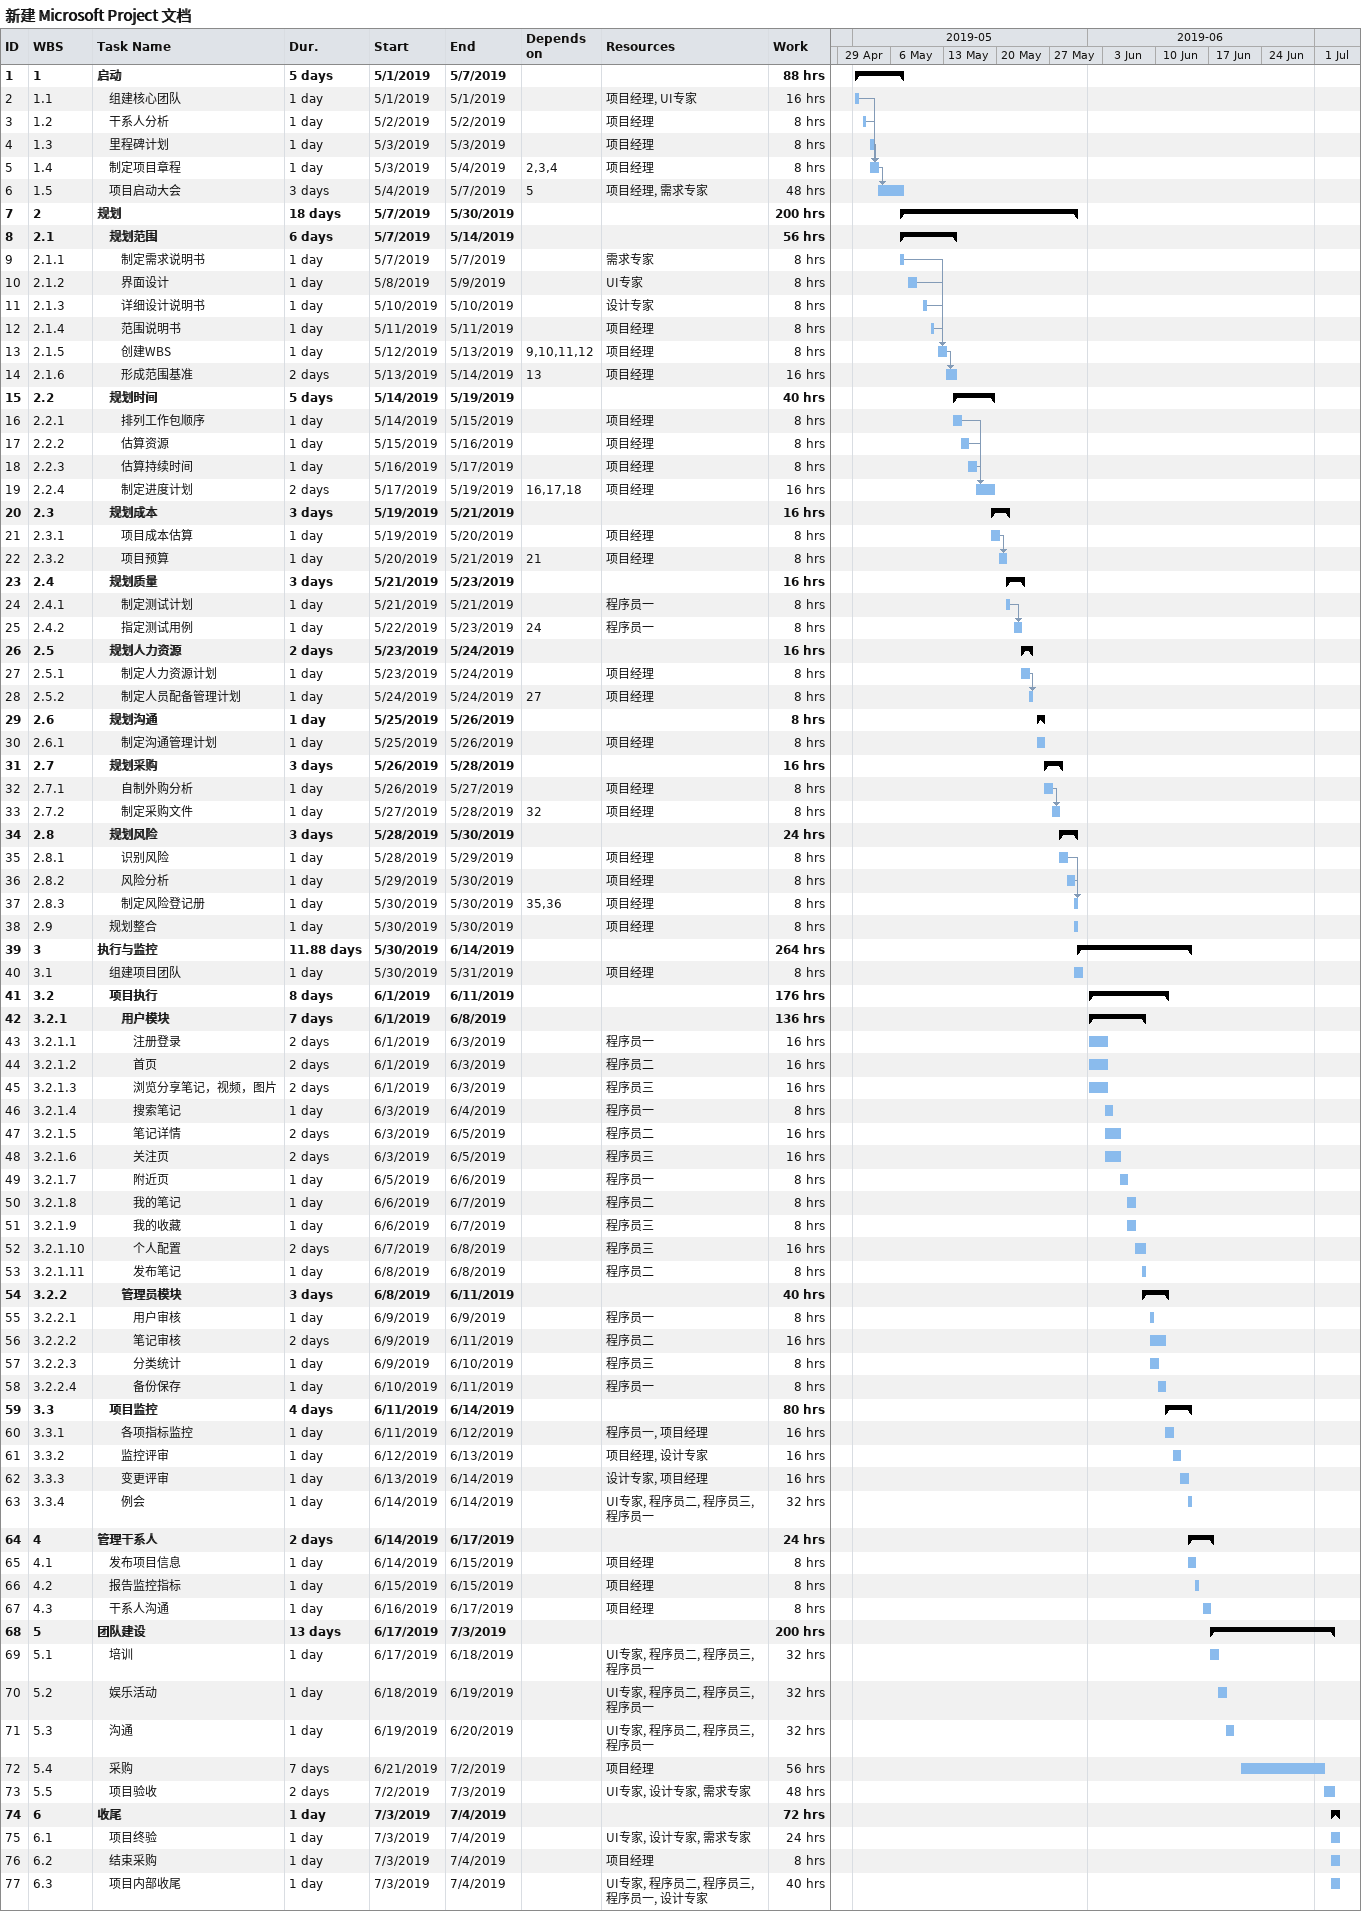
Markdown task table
新建 Microsoft Project 文档

| ID | WBS | Task | Duration | Start | Finish | Predecessors | Resources | Work (h) |
|---|---|---|---|---|---|---|---|---|
| 1 | 1 | **启动** | 5d | 2019-05-01 | 2019-05-07 |  |  | 88 |
| 2 | 1.1 | 组建核心团队 | 1d | 2019-05-01 | 2019-05-01 |  | 项目经理, UI专家 | 16 |
| 3 | 1.2 | 干系人分析 | 1d | 2019-05-02 | 2019-05-02 |  | 项目经理 | 8 |
| 4 | 1.3 | 里程碑计划 | 1d | 2019-05-03 | 2019-05-03 |  | 项目经理 | 8 |
| 5 | 1.4 | 制定项目章程 | 1d | 2019-05-03 | 2019-05-04 | 2, 3, 4 | 项目经理 | 8 |
| 6 | 1.5 | 项目启动大会 | 3d | 2019-05-04 | 2019-05-07 | 5 | 项目经理, 需求专家 | 48 |
| 7 | 2 | **规划** | 18d | 2019-05-07 | 2019-05-30 |  |  | 200 |
| 8 | 2.1 | **规划范围** | 6d | 2019-05-07 | 2019-05-14 |  |  | 56 |
| 9 | 2.1.1 | 制定需求说明书 | 1d | 2019-05-07 | 2019-05-07 |  | 需求专家 | 8 |
| 10 | 2.1.2 | 界面设计 | 1d | 2019-05-08 | 2019-05-09 |  | UI专家 | 8 |
| 11 | 2.1.3 | 详细设计说明书 | 1d | 2019-05-10 | 2019-05-10 |  | 设计专家 | 8 |
| 12 | 2.1.4 | 范围说明书 | 1d | 2019-05-11 | 2019-05-11 |  | 项目经理 | 8 |
| 13 | 2.1.5 | 创建WBS | 1d | 2019-05-12 | 2019-05-13 | 9, 10, 11, 12 | 项目经理 | 8 |
| 14 | 2.1.6 | 形成范围基准 | 2d | 2019-05-13 | 2019-05-14 | 13 | 项目经理 | 16 |
| 15 | 2.2 | **规划时间** | 5d | 2019-05-14 | 2019-05-19 |  |  | 40 |
| 16 | 2.2.1 | 排列工作包顺序 | 1d | 2019-05-14 | 2019-05-15 |  | 项目经理 | 8 |
| 17 | 2.2.2 | 估算资源 | 1d | 2019-05-15 | 2019-05-16 |  | 项目经理 | 8 |
| 18 | 2.2.3 | 估算持续时间 | 1d | 2019-05-16 | 2019-05-17 |  | 项目经理 | 8 |
| 19 | 2.2.4 | 制定进度计划 | 2d | 2019-05-17 | 2019-05-19 | 16, 17, 18 | 项目经理 | 16 |
| 20 | 2.3 | **规划成本** | 3d | 2019-05-19 | 2019-05-21 |  |  | 16 |
| 21 | 2.3.1 | 项目成本估算 | 1d | 2019-05-19 | 2019-05-20 |  | 项目经理 | 8 |
| 22 | 2.3.2 | 项目预算 | 1d | 2019-05-20 | 2019-05-21 | 21 | 项目经理 | 8 |
| 23 | 2.4 | **规划质量** | 3d | 2019-05-21 | 2019-05-23 |  |  | 16 |
| 24 | 2.4.1 | 制定测试计划 | 1d | 2019-05-21 | 2019-05-21 |  | 程序员一 | 8 |
| 25 | 2.4.2 | 指定测试用例 | 1d | 2019-05-22 | 2019-05-23 | 24 | 程序员一 | 8 |
| 26 | 2.5 | **规划人力资源** | 2d | 2019-05-23 | 2019-05-24 |  |  | 16 |
| 27 | 2.5.1 | 制定人力资源计划 | 1d | 2019-05-23 | 2019-05-24 |  | 项目经理 | 8 |
| 28 | 2.5.2 | 制定人员配备管理计划 | 1d | 2019-05-24 | 2019-05-24 | 27 | 项目经理 | 8 |
| 29 | 2.6 | **规划沟通** | 1d | 2019-05-25 | 2019-05-26 |  |  | 8 |
| 30 | 2.6.1 | 制定沟通管理计划 | 1d | 2019-05-25 | 2019-05-26 |  | 项目经理 | 8 |
| 31 | 2.7 | **规划采购** | 3d | 2019-05-26 | 2019-05-28 |  |  | 16 |
| 32 | 2.7.1 | 自制外购分析 | 1d | 2019-05-26 | 2019-05-27 |  | 项目经理 | 8 |
| 33 | 2.7.2 | 制定采购文件 | 1d | 2019-05-27 | 2019-05-28 | 32 | 项目经理 | 8 |
| 34 | 2.8 | **规划风险** | 3d | 2019-05-28 | 2019-05-30 |  |  | 24 |
| 35 | 2.8.1 | 识别风险 | 1d | 2019-05-28 | 2019-05-29 |  | 项目经理 | 8 |
| 36 | 2.8.2 | 风险分析 | 1d | 2019-05-29 | 2019-05-30 |  | 项目经理 | 8 |
| 37 | 2.8.3 | 制定风险登记册 | 1d | 2019-05-30 | 2019-05-30 | 35, 36 | 项目经理 | 8 |
| 38 | 2.9 | 规划整合 | 1d | 2019-05-30 | 2019-05-30 |  | 项目经理 | 8 |
| 39 | 3 | **执行与监控** | 11.88d | 2019-05-30 | 2019-06-14 |  |  | 264 |
| 40 | 3.1 | 组建项目团队 | 1d | 2019-05-30 | 2019-05-31 |  | 项目经理 | 8 |
| 41 | 3.2 | **项目执行** | 8d | 2019-06-01 | 2019-06-11 |  |  | 176 |
| 42 | 3.2.1 | **用户模块** | 7d | 2019-06-01 | 2019-06-08 |  |  | 136 |
| 43 | 3.2.1.1 | 注册登录 | 2d | 2019-06-01 | 2019-06-03 |  | 程序员一 | 16 |
| 44 | 3.2.1.2 | 首页 | 2d | 2019-06-01 | 2019-06-03 |  | 程序员二 | 16 |
| 45 | 3.2.1.3 | 浏览分享笔记，视频，图片 | 2d | 2019-06-01 | 2019-06-03 |  | 程序员三 | 16 |
| 46 | 3.2.1.4 | 搜索笔记 | 1d | 2019-06-03 | 2019-06-04 |  | 程序员一 | 8 |
| 47 | 3.2.1.5 | 笔记详情 | 2d | 2019-06-03 | 2019-06-05 |  | 程序员二 | 16 |
| 48 | 3.2.1.6 | 关注页 | 2d | 2019-06-03 | 2019-06-05 |  | 程序员三 | 16 |
| 49 | 3.2.1.7 | 附近页 | 1d | 2019-06-05 | 2019-06-06 |  | 程序员一 | 8 |
| 50 | 3.2.1.8 | 我的笔记 | 1d | 2019-06-06 | 2019-06-07 |  | 程序员二 | 8 |
| 51 | 3.2.1.9 | 我的收藏 | 1d | 2019-06-06 | 2019-06-07 |  | 程序员三 | 8 |
| 52 | 3.2.1.10 | 个人配置 | 2d | 2019-06-07 | 2019-06-08 |  | 程序员三 | 16 |
| 53 | 3.2.1.11 | 发布笔记 | 1d | 2019-06-08 | 2019-06-08 |  | 程序员二 | 8 |
| 54 | 3.2.2 | **管理员模块** | 3d | 2019-06-08 | 2019-06-11 |  |  | 40 |
| 55 | 3.2.2.1 | 用户审核 | 1d | 2019-06-09 | 2019-06-09 |  | 程序员一 | 8 |
| 56 | 3.2.2.2 | 笔记审核 | 2d | 2019-06-09 | 2019-06-11 |  | 程序员二 | 16 |
| 57 | 3.2.2.3 | 分类统计 | 1d | 2019-06-09 | 2019-06-10 |  | 程序员三 | 8 |
| 58 | 3.2.2.4 | 备份保存 | 1d | 2019-06-10 | 2019-06-11 |  | 程序员一 | 8 |
| 59 | 3.3 | **项目监控** | 4d | 2019-06-11 | 2019-06-14 |  |  | 80 |
| 60 | 3.3.1 | 各项指标监控 | 1d | 2019-06-11 | 2019-06-12 |  | 程序员一, 项目经理 | 16 |
| 61 | 3.3.2 | 监控评审 | 1d | 2019-06-12 | 2019-06-13 |  | 项目经理, 设计专家 | 16 |
| 62 | 3.3.3 | 变更评审 | 1d | 2019-06-13 | 2019-06-14 |  | 设计专家, 项目经理 | 16 |
| 63 | 3.3.4 | 例会 | 1d | 2019-06-14 | 2019-06-14 |  | UI专家, 程序员二, 程序员三, 程序员一 | 32 |
| 64 | 4 | **管理干系人** | 2d | 2019-06-14 | 2019-06-17 |  |  | 24 |
| 65 | 4.1 | 发布项目信息 | 1d | 2019-06-14 | 2019-06-15 |  | 项目经理 | 8 |
| 66 | 4.2 | 报告监控指标 | 1d | 2019-06-15 | 2019-06-15 |  | 项目经理 | 8 |
| 67 | 4.3 | 干系人沟通 | 1d | 2019-06-16 | 2019-06-17 |  | 项目经理 | 8 |
| 68 | 5 | **团队建设** | 13d | 2019-06-17 | 2019-07-03 |  |  | 200 |
| 69 | 5.1 | 培训 | 1d | 2019-06-17 | 2019-06-18 |  | UI专家, 程序员二, 程序员三, 程序员一 | 32 |
| 70 | 5.2 | 娱乐活动 | 1d | 2019-06-18 | 2019-06-19 |  | UI专家, 程序员二, 程序员三, 程序员一 | 32 |
| 71 | 5.3 | 沟通 | 1d | 2019-06-19 | 2019-06-20 |  | UI专家, 程序员二, 程序员三, 程序员一 | 32 |
| 72 | 5.4 | 采购 | 7d | 2019-06-21 | 2019-07-02 |  | 项目经理 | 56 |
| 73 | 5.5 | 项目验收 | 2d | 2019-07-02 | 2019-07-03 |  | UI专家, 设计专家, 需求专家 | 48 |
| 74 | 6 | **收尾** | 1d | 2019-07-03 | 2019-07-04 |  |  | 72 |
| 75 | 6.1 | 项目终验 | 1d | 2019-07-03 | 2019-07-04 |  | UI专家, 设计专家, 需求专家 | 24 |
| 76 | 6.2 | 结束采购 | 1d | 2019-07-03 | 2019-07-04 |  | 项目经理 | 8 |
| 77 | 6.3 | 项目内部收尾 | 1d | 2019-07-03 | 2019-07-04 |  | UI专家, 程序员二, 程序员三, 程序员一, 设计专家 | 40 |
